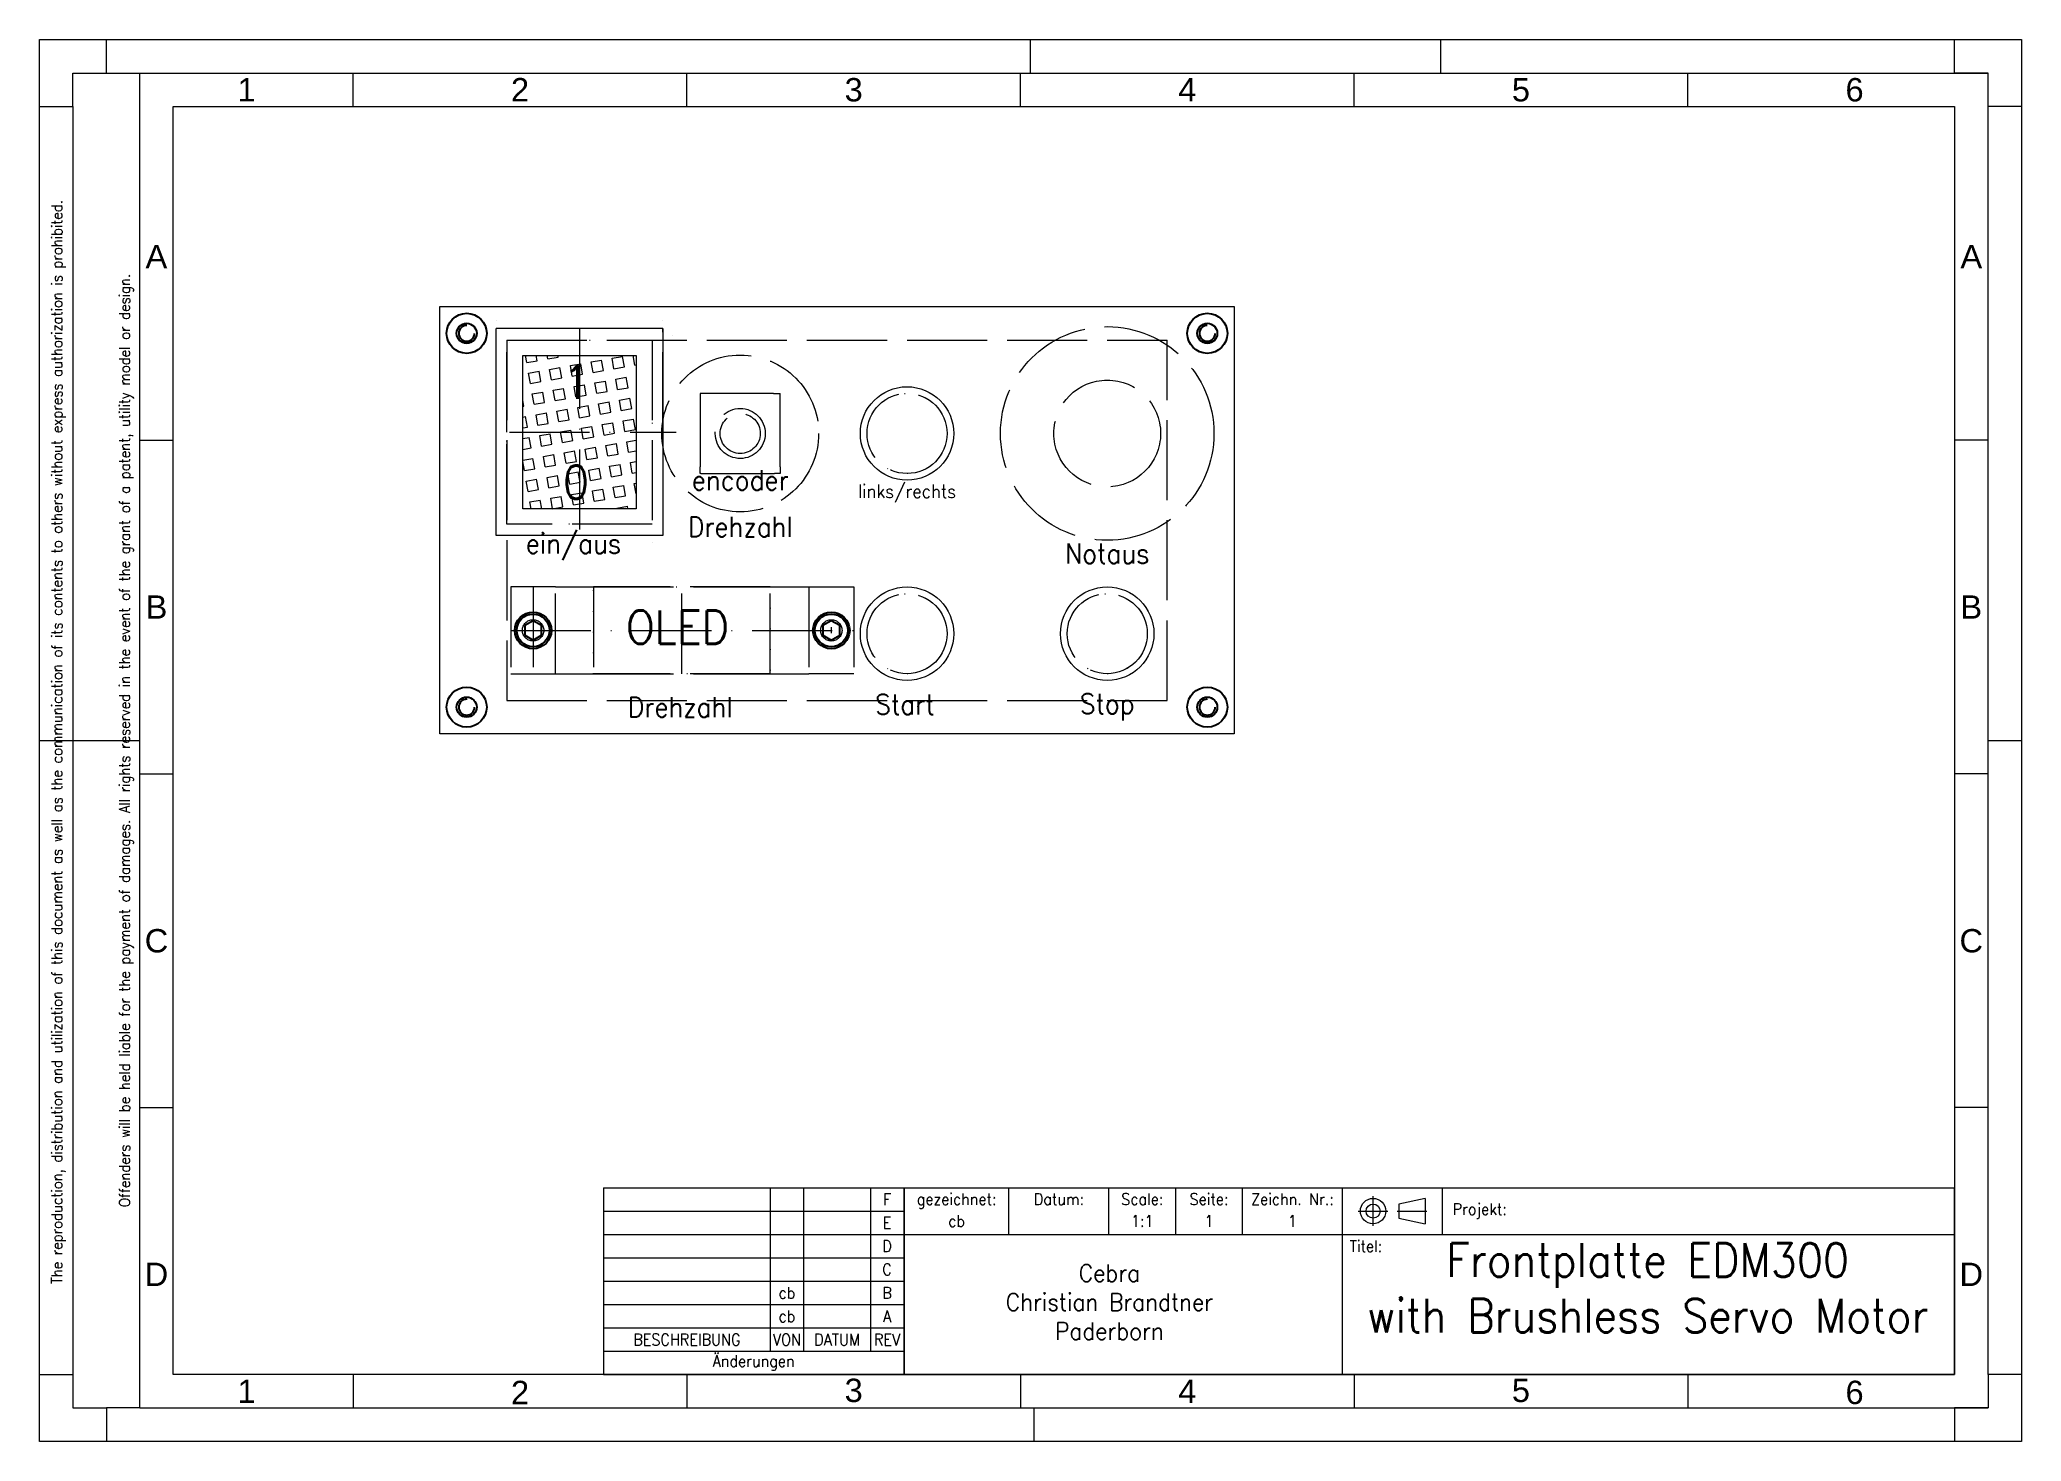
# Model space of a CAD drawing. Header units: millimetres. Extents: x 0 to 297, y -210 to 0.
import ezdxf
from ezdxf.enums import TextEntityAlignment as Align

# ---------------------------------------------------------------- set-up
doc = ezdxf.new("R2010")
doc.units = ezdxf.units.MM
for name, pattern in [('ACAD_ISO02W100', [15, 12, -3]), ('ACAD_ISO07W100', [3, 0, -3]), ('ACAD_ISO10W100', [18, 12, -3, 0, -3]), ('ACAD_ISO12W100', [21, 12, -3, 0, -3, 0, -3]), ('DASHDOT2', [12.7, 6.35, -3.175, 0, -3.175])]:
    doc.linetypes.add(name, pattern=pattern)
doc.layers.get('0').update_dxf_attribs({"lineweight": 9, "true_color": 0xffffff})
for name, color, linetype, lineweight, true_color in [('9.1 Drawing sheet', 178, 'Continuous', 9, 0x000000), ('Bohrung', 178, 'ACAD_ISO07W100', 13, 0x000000), ('Bohrung_M', 136, 'ACAD_ISO02W100', 13, 0x008080), ('Center', 1, 'ACAD_ISO10W100', 13, 0xff0000), ('Einschalter', 6, 'Continuous', 13, 0xff00ff), ('Hidden', 5, 'ACAD_ISO02W100', 5, 0x0000ff), ('intern', 178, 'ACAD_ISO12W100', 13, 0x000000), ('Schrauben', 178, 'Continuous', 13, 0x000000), ('wippe', 1, 'Continuous', 13, 0xff0000), ('Zeichnungsrahmen', 3, 'Continuous', 5, 0x00ff00)]:
    doc.layers.add(name, color=color, linetype=linetype, lineweight=lineweight, true_color=true_color)
doc.layers.add('NULL', color=4, linetype='Continuous', true_color=0x00ffff)
doc.styles.add('textstyle100', font='Standard')
doc.styles.add('textstyle102', font='Standard')
doc.styles.add('textstyle103', font='Standard')
doc.styles.add('textstyle104', font='Standard')
doc.styles.add('textstyle105', font='Standard')
doc.styles.add('textstyle106', font='Standard')
doc.styles.add('textstyle107', font='Standard')
doc.styles.add('textstyle108', font='Standard')
doc.styles.add('textstyle109', font='Standard')
doc.styles.add('textstyle11', font='Standard')
doc.styles.add('textstyle110', font='Standard')
doc.styles.add('textstyle111', font='Standard')
doc.styles.add('textstyle112', font='Standard')
doc.styles.add('textstyle113', font='Standard')
doc.styles.add('textstyle12', font='')
doc.styles.add('textstyle13', font='')
doc.styles.add('textstyle14', font='')
doc.styles.add('textstyle15', font='')
doc.styles.add('textstyle16', font='')
doc.styles.add('textstyle17', font='')
doc.styles.add('textstyle18', font='')
doc.styles.add('textstyle19', font='')
doc.styles.add('textstyle20', font='')
doc.styles.add('textstyle21', font='')
doc.styles.add('textstyle22', font='')
doc.styles.add('textstyle23', font='')
doc.styles.add('textstyle24', font='')
doc.styles.add('textstyle25', font='')
doc.styles.add('textstyle26', font='')
doc.styles.add('textstyle27', font='')
doc.styles.add('textstyle28', font='')
doc.styles.add('textstyle29', font='')
doc.styles.add('textstyle30', font='')
doc.styles.add('textstyle31', font='')
doc.styles.add('textstyle32', font='standard')
doc.styles.add('textstyle33', font='standard')
doc.styles.add('textstyle34', font='Standard')
doc.styles.add('textstyle35', font='Standard')
doc.styles.add('textstyle36', font='Standard')
doc.styles.add('textstyle37', font='Standard')
doc.styles.add('textstyle38', font='Standard')
doc.styles.add('textstyle39', font='Standard')
doc.styles.add('textstyle40', font='Standard')
doc.styles.add('textstyle41', font='Standard')
doc.styles.add('textstyle42', font='Standard')
doc.styles.add('textstyle43', font='Standard')
doc.styles.add('textstyle44', font='Standard')
doc.styles.add('textstyle45', font='Standard')
doc.styles.add('textstyle46', font='Standard')
doc.styles.add('textstyle47', font='Standard')
doc.styles.add('textstyle48', font='Standard')
doc.styles.add('textstyle49', font='Standard')
doc.styles.add('textstyle50', font='Standard')
doc.styles.add('textstyle51', font='Standard')
doc.styles.add('textstyle52', font='Standard')
doc.styles.add('textstyle53', font='Standard')
doc.styles.add('textstyle54', font='Standard')
doc.styles.add('textstyle55', font='Standard')
doc.styles.add('textstyle56', font='Standard')
doc.styles.add('textstyle57', font='Standard')
doc.styles.add('textstyle58', font='Standard')
doc.styles.add('textstyle59', font='Standard')
doc.styles.add('textstyle60', font='Standard')
doc.styles.add('textstyle61', font='Standard')
doc.styles.add('textstyle62', font='Standard')
doc.styles.add('textstyle63', font='Standard')
doc.styles.add('textstyle64', font='Standard')
doc.styles.add('textstyle65', font='Standard')
doc.styles.add('textstyle66', font='Standard')
doc.styles.add('textstyle67', font='Standard')
doc.styles.add('textstyle68', font='Standard')
doc.styles.add('textstyle69', font='Standard')
doc.styles.add('textstyle70', font='Standard')
doc.styles.add('textstyle71', font='Standard')
doc.styles.add('textstyle72', font='Standard')
doc.styles.add('textstyle73', font='Standard')
doc.styles.add('textstyle74', font='Standard')
doc.styles.add('textstyle75', font='Standard')
doc.styles.add('textstyle76', font='Standard')
doc.styles.add('textstyle77', font='Standard')
doc.styles.add('textstyle78', font='Standard')
doc.styles.add('textstyle80', font='Standard')
doc.styles.add('textstyle83', font='Standard')
doc.styles.add('textstyle97', font='Standard')
doc.styles.get('textstyle12').set_extended_font_data('Arial')
doc.styles.get('textstyle13').set_extended_font_data('Arial')
doc.styles.get('textstyle14').set_extended_font_data('Arial')
doc.styles.get('textstyle15').set_extended_font_data('Arial')
doc.styles.get('textstyle16').set_extended_font_data('Arial')
doc.styles.get('textstyle17').set_extended_font_data('Arial')
doc.styles.get('textstyle18').set_extended_font_data('Arial')
doc.styles.get('textstyle19').set_extended_font_data('Arial')
doc.styles.get('textstyle20').set_extended_font_data('Arial')
doc.styles.get('textstyle21').set_extended_font_data('Arial')
doc.styles.get('textstyle22').set_extended_font_data('Arial')
doc.styles.get('textstyle23').set_extended_font_data('Arial')
doc.styles.get('textstyle24').set_extended_font_data('Arial')
doc.styles.get('textstyle25').set_extended_font_data('Arial')
doc.styles.get('textstyle26').set_extended_font_data('Arial')
doc.styles.get('textstyle27').set_extended_font_data('Arial')
doc.styles.get('textstyle28').set_extended_font_data('Arial')
doc.styles.get('textstyle29').set_extended_font_data('Arial')
doc.styles.get('textstyle30').set_extended_font_data('Arial')
doc.styles.get('textstyle31').set_extended_font_data('Arial')

# ---------------------------------------------------------------- blocks, each defined once
blk = doc.blocks.new('DIN-A4-Zeichnungsrahmen')
at = {"layer": 'Zeichnungsrahmen'}
for p, q in [((0, 210), (297, 210)), ((0, 0), (0, 210)), ((148.5, 205), (148.5, 210)), ((210, 205), (210, 210)), ((297, 210), (297, 0)), ((10, 205), (292, 205)), ((15, 5), (15, 205)), ((47, 200), (47, 205)), ((97, 200), (97, 205)), ((147, 200), (147, 205)), ((197, 200), (197, 205)), ((247, 200), (247, 205)), ((292, 10), (292, 205)), ((5, 200), (5, 10)), ((15.02, 150), (20, 150)), ((291.98, 150), (287, 150)), ((0, 105), (15, 105)), ((292, 105), (297, 105)), ((15.02, 100), (20, 100)), ((291.98, 100), (287, 100)), ((15.02, 50), (20, 50)), ((291.98, 50), (287, 50)), ((47, 10), (47, 5)), ((97, 10), (97, 5)), ((147, 10), (147, 5)), ((197, 10), (197, 5)), ((247, 10), (247, 5)), ((15, 5), (10, 5)), ((15, 5), (292, 5)), ((149, 5), (149, 0)), ((297, 0), (0, 0))]:
    blk.add_line(p, q, dxfattribs=at)
at = {"layer": 'Zeichnungsrahmen', "color": 7, "true_color": 0xffffff}
for p, q in [((297, 205), (297, 190)), ((20, 10), (20, 200)), ((20, 200), (287, 200)), ((287, 200), (287, 10)), ((287, 10), (20, 10))]:
    blk.add_line(p, q, dxfattribs=at)
at = {"layer": 'Zeichnungsrahmen'}
for points in [[(0, 200), (5, 200), (5, 205), (10, 205), (10, 210)], [(297, 200), (292, 200), (292, 205), (287, 205), (287, 210)], [(0, 10), (5, 10), (5, 5), (10, 5), (10, 0)], [(297, 10), (292, 10), (292, 5), (287, 5), (287, 0)]]:
    blk.add_lwpolyline(points, dxfattribs=at)
for s, style, p in [('1', 'textstyle14', (31, 202.5)), ('2', 'textstyle15', (72, 202.5)), ('3', 'textstyle16', (122, 202.5)), ('4', 'textstyle17', (172, 202.5)), ('5', 'textstyle13', (222, 202.5)), ('6', 'textstyle12', (272, 202.5)), ('A', 'textstyle18', (17.5, 177.5)), ('A', 'textstyle22', (289.5, 177.5)), ('B', 'textstyle19', (17.51, 125)), ('B', 'textstyle23', (289.49, 125)), ('C', 'textstyle20', (17.51, 75)), ('C', 'textstyle24', (289.49, 75)), ('D', 'textstyle21', (17.51, 25.02)), ('D', 'textstyle25', (289.49, 25.02)), ('1', 'textstyle28', (31, 7.5)), ('2', 'textstyle29', (72, 7.32)), ('3', 'textstyle30', (122, 7.64)), ('4', 'textstyle31', (172, 7.5)), ('5', 'textstyle27', (222, 7.64)), ('6', 'textstyle26', (272, 7.34))]:
    blk.add_text(s, height=3.5, dxfattribs=dict(at, style=style)).set_placement(p, align=Align.MIDDLE_CENTER)
at = {"layer": 'Zeichnungsrahmen', "char_height": 1.6, "width": 490.6779, "attachment_point": 5, "rotation": 90}
for s, insert, style in [('The reproduction, distribution and utilization of this document as well as the communication of its contents to others without express authorization is prohibited. ', (2.85, 104.79), 'textstyle32'), ('Offenders will be held liable for the payment of damages. All rights reserved in the event of the grant of a patent, utility model or design.', (13, 105), 'textstyle33')]:
    blk.add_mtext(s, dxfattribs=dict(at, insert=insert, style=style))
blk = doc.blocks.new('Logo')
at = {"layer": '9.1 Drawing sheet', "linetype": 'Continuous', "lineweight": 9, "insert": (-112.68, 10.5), "char_height": 2.6073, "width": 144.8522, "attachment_point": 2, "style": 'textstyle11'}
blk.add_mtext('Cebra\\PChristian Brandtner\\PPaderborn', dxfattribs=at)
blk = doc.blocks.new('Title block')
at = {"layer": '9.1 Drawing sheet'}
for p, q in [((-157.41, 28), (0, 28)), ((-157.41, 28), (-157.41, 0)), ((-141.74, 21), (-141.74, 28)), ((-126.74, 21), (-126.74, 28)), ((-116.74, 21), (-116.74, 28)), ((-106.74, 21), (-106.74, 28)), ((-91.74, 21), (-91.74, 28)), ((-76.74, 21), (-76.74, 28)), ((0, 0), (0, 28)), ((-157.41, 21), (0, 21)), ((-91.74, 0), (-91.74, 21)), ((-157.41, 0), (0, 0))]:
    blk.add_line(p, q, dxfattribs=at)
at = {"layer": '9.1 Drawing sheet', "color": 9, "linetype": 'DASHDOT2', "lineweight": 5, "true_color": 0xc0c0c0}
for p, q in [((-89.39, 24.5), (-84.94, 24.5)), ((-87.16, 22.28), (-87.16, 26.72)), ((-83.54, 24.5), (-79.09, 24.5))]:
    blk.add_line(p, q, dxfattribs=at)
at = {"layer": '9.1 Drawing sheet', "color": 9, "linetype": 'Continuous', "lineweight": 9, "true_color": 0xc0c0c0}
for p, q in [((-79.35, 26.4), (-83.28, 25.55)), ((-83.28, 25.55), (-83.28, 23.45)), ((-79.35, 26.4), (-79.35, 22.6)), ((-83.28, 23.45), (-79.35, 22.6))]:
    blk.add_line(p, q, dxfattribs=at)
for radius in [1.9, 1.05]:
    blk.add_circle((-87.16, 24.5), radius, dxfattribs=at)
at = {"layer": '9.1 Drawing sheet', "linetype": 'Continuous', "lineweight": 25}
blk.add_blockref('Logo', (-13.98, 6.01), dxfattribs=at)
at = {"layer": '9.1 Drawing sheet', "linetype": 'Continuous', "lineweight": 9, "width": 96.5681}
for s, insert, char_height, attachment_point, style in [('gezeichnet:', (-149.57, 27.15), 1.7382, 2, 'textstyle64'), ('Datum:', (-134.24, 27.15), 1.738, 2, 'textstyle65'), ('Scale:', (-121.74, 27.15), 1.738, 2, 'textstyle66'), ('Seite:', (-111.74, 27.15), 1.738, 2, 'textstyle67'), ('Zeichn. Nr.:', (-99.24, 27.15), 1.7382, 2, 'textstyle63'), ('Projekt:', (-75.25, 24.5), 1.738, 4, 'textstyle75'), ('Titel:', (-88.23, 20.11), 1.738, 2, 'textstyle76')]:
    blk.add_mtext(s, dxfattribs=dict(at, insert=insert, char_height=char_height, attachment_point=attachment_point, style=style))
at = {"layer": '9.1 Drawing sheet', "linetype": 'Continuous', "lineweight": 0}
for tag, height, style, p in [('5. Designed', 1.74, 'textstyle74', (-149.57, 23)), ('4. Drawing Date', 1.74, 'textstyle73', (-134.24, 23)), ('6. Scale', 1.74, 'textstyle72', (-121.74, 23)), ('7. Sheet', 1.74, 'textstyle71', (-111.74, 23)), ('3. Drawing No.', 1.74, 'textstyle70', (-99.24, 23)), ('2. Title', 2.54, 'textstyle68', (-45.87, 10.5))]:
    blk.add_attdef(tag, text='', height=height, dxfattribs=dict(at, style=style)).set_placement(p, align=Align.MIDDLE_CENTER)
at = {"layer": '9.1 Drawing sheet', "linetype": 'Continuous', "lineweight": 0, "style": 'textstyle69'}
blk.add_attdef('1. Customer/Project', text='', height=1.74, dxfattribs=at).set_placement((-49.84, 24.79), align=Align.MIDDLE_LEFT)
blk = doc.blocks.new('Revision block')
at = {"layer": '9.1 Drawing sheet'}
for p, q in [((-45, 28), (0, 28)), ((-45, 28), (-45, 0)), ((-20, 28), (-20, 3.5)), ((-15, 28), (-15, 3.5)), ((-5, 28), (-5, 3.5)), ((0, 28), (0, 0)), ((-45, 24.5), (0, 24.5)), ((-45, 21), (0, 21)), ((-45, 17.5), (0, 17.5)), ((-45, 14), (0, 14)), ((-45, 10.5), (0, 10.5)), ((-45, 7), (0, 7)), ((-45, 3.5), (0, 3.5)), ((-45, 0), (0, 0))]:
    blk.add_line(p, q, dxfattribs=at)
at = {"layer": '9.1 Drawing sheet', "linetype": 'Continuous', "lineweight": 0, "width": 96.5681, "attachment_point": 5}
for s, insert, char_height, style in [('F', (-2.5, 26.25), 1.74, 'textstyle41'), ('E', (-2.5, 22.75), 1.74, 'textstyle40'), ('D', (-2.5, 19.25), 1.74, 'textstyle39'), ('C', (-2.5, 15.75), 1.74, 'textstyle38'), ('B', (-2.5, 12.25), 1.74, 'textstyle37'), ('A', (-2.5, 8.75), 1.74, 'textstyle36'), ('BESCHREIBUNG', (-32.5, 5.25), 1.7382, 'textstyle54'), ('VON', (-17.5, 5.25), 1.738, 'textstyle56'), ('DATUM', (-10, 5.25), 1.738, 'textstyle58'), ('REV', (-2.5, 5.25), 1.738, 'textstyle60'), ('Änderungen', (-22.5, 1.75), 1.738, 'textstyle52')]:
    blk.add_mtext(s, dxfattribs=dict(at, insert=insert, char_height=char_height, style=style))
at = {"layer": '9.1 Drawing sheet', "linetype": 'Continuous', "lineweight": 0}
for tag, style, p in [('9.7 Rev."F" Discript.', 'textstyle62', (-43.35, 26.25)), ('9.4 Rev."E" Discript.', 'textstyle57', (-43.35, 22.75)), ('9.1 Rev."D" Discript.', 'textstyle51', (-43.35, 19.25)), ('7. Rev."C" Discript.', 'textstyle48', (-43.35, 15.75)), ('4. Rev."B" Discript.', 'textstyle45', (-43.35, 12.25)), ('1. Rev."A" Discript.', 'textstyle42', (-43.35, 8.75))]:
    blk.add_attdef(tag, text='', height=1.74, dxfattribs=dict(at, style=style)).set_placement(p, align=Align.MIDDLE_LEFT)
for tag, style, p in [('9.8 Rev."F" by', 'textstyle34', (-17.5, 26.25)), ('9.9 Rev."F" Date', 'textstyle35', (-10, 26.25)), ('9.5 Rev."E" by', 'textstyle59', (-17.5, 22.75)), ('9.6 Rev."E" Date', 'textstyle61', (-10, 22.75)), ('9.2 Rev."D" by', 'textstyle53', (-17.5, 19.25)), ('9.3 Rev."D" Date', 'textstyle55', (-10, 19.25)), ('8. Rev."C" by', 'textstyle49', (-17.5, 15.75)), ('9. Rev."C" Date', 'textstyle50', (-10, 15.75)), ('5. Rev."B" by', 'textstyle46', (-17.5, 12.25)), ('6. Rev."B" Date', 'textstyle47', (-10, 12.25)), ('2. Rev."A" by', 'textstyle43', (-17.5, 8.75)), ('3. Rev."A" Date', 'textstyle44', (-10, 8.75))]:
    blk.add_attdef(tag, text='', height=1.74, dxfattribs=dict(at, style=style)).set_placement(p, align=Align.MIDDLE_CENTER)
blk = doc.blocks.new('EINAUS_SW')
at = {"layer": 'wippe'}
h = blk.add_hatch(dxfattribs=at)
h.set_pattern_fill('SQUARE', color=256, scale=0.5, angle=10, style=0)
h.paths.add_polyline_path([(2.4, 2.3), (2.4, 25.3), (19.4, 25.3), (19.4, 2.3)], flags=0)
for p, q in [((23.4, 29.3), (-1.6, 29.3)), ((-1.6, -1.7), (-1.6, 29.3)), ((23.4, 29.3), (23.4, -1.7)), ((23.4, -1.7), (-1.6, -1.7))]:
    blk.add_line(p, q)
at = {"layer": 'Bohrung_M'}
for p, q in [((0, 13.8), (0, 27.6)), ((0, 27.6), (21.8, 27.6)), ((21.8, 27.6), (21.8, 0)), ((0, 0), (0, 13.8)), ((21.8, 0), (0, 0))]:
    blk.add_line(p, q, dxfattribs=at)
at = {"layer": 'Center'}
for p, q in [((10.9, 29.3), (10.9, -1.7)), ((0.4, 13.8), (25.4, 13.8)), ((10.9, 2.3), (10.9, 2.3))]:
    blk.add_line(p, q, dxfattribs=at)
at = {"layer": 'Einschalter'}
for p, q in [((0.4, 27.3), (0.4, 27.3)), ((24.9, 28.3), (24.9, 28.3))]:
    blk.add_line(p, q, dxfattribs=at)
at = {"layer": 'Hidden'}
for p, q in [((-1.6, 30.5), (-1.6, 30.5)), ((23.4, 30.5), (23.4, 30.5)), ((23.4, 13.8), (23.4, 29.3)), ((23.4, 29.3), (23.4, 29.3)), ((23.4, 13.8), (23.4, -1.7)), ((21.8, -2.7), (21.8, -2.7))]:
    blk.add_line(p, q, dxfattribs=at)
at = {"layer": 'wippe'}
for p, q in [((2.4, 25.3), (19.4, 25.3)), ((2.4, 2.3), (2.4, 25.3)), ((19.4, 25.3), (19.4, 2.3)), ((19.4, 2.3), (2.4, 2.3))]:
    blk.add_line(p, q, dxfattribs=at)
at = {"layer": 'Einschalter', "char_height": 5, "attachment_point": 5}
for s, insert, style in [('\\c0;1', (10.4, 21.3), 'textstyle103'), ('\\c0;0', (10.4, 6.3), 'textstyle104')]:
    blk.add_mtext(s, dxfattribs=dict(at, insert=insert, style=style))
blk = doc.blocks.new('TASTE14')
at = {"layer": '9.1 Drawing sheet'}
blk.add_circle((0, 0), 7, dxfattribs=at)
at = {"layer": 'Bohrung_M'}
blk.add_circle((0, 0), 6, dxfattribs=at)
blk = doc.blocks.new('Din912Kopf')
at = {"layer": 'NULL', "color": 4, "linetype": 'Continuous', "true_color": 0x00ffff}
for p, q in [((-1.25, 2.165064), (-2.5, 1.443376)), ((-2.5, 1.443376), (-2.5, 0)), ((-2.5, 0), (-1.25, -0.721688)), ((0, 1.443376), (-1.25, 2.165064)), ((-1.25, -0.721688), (0, 0)), ((0, 0), (0, 1.443376))]:
    blk.add_line(p, q, dxfattribs=at)
blk.add_circle((-1.25, 0.721688), 2.75, dxfattribs=at)
at = {"layer": 'NULL', "color": 2, "linetype": 'Continuous', "true_color": 0xffff00}
blk.add_circle((-1.25, 0.721688), 2.45, dxfattribs=at)
blk = doc.blocks.new('M3_DIN912_t')
blk.add_blockref('Din912Kopf', (1.25, -0.721688))
blk = doc.blocks.new('OLEDDisplay')
for p, q in [((12.4, 0), (12.4, 13)), ((12.4, 13), (38.9, 13)), ((38.9, 13), (38.9, 0)), ((38.9, 0), (12.4, 0))]:
    blk.add_line(p, q)
at = {"layer": 'Bohrung_M'}
for p, q in [((12.4, 13), (12.4, 0)), ((38.9, 13), (12.4, 13)), ((38.9, 0), (38.9, 13)), ((12.4, 0), (38.9, 0))]:
    blk.add_line(p, q, dxfattribs=at)
for centre in [(3.35, 6.5), (48.05, 6.5)]:
    blk.add_circle(centre, 1.6, dxfattribs=at)
at = {"layer": 'Center'}
for p, q in [((3.35, 13), (3.35, 0)), ((25.65, 0), (25.65, 13)), ((0, 6.5), (51.4, 6.5)), ((48.05, 7), (48.05, 6.09))]:
    blk.add_line(p, q, dxfattribs=at)
at = {"layer": 'Hidden'}
for p, q in [((12.4, 13), (12.4, 0)), ((12.4, 13), (38.9, 13)), ((38.9, 0), (38.9, 13)), ((38.9, 0), (12.4, 0))]:
    blk.add_line(p, q, dxfattribs=at)
at = {"layer": 'intern'}
for p, q in [((6.7, 13), (0, 13)), ((0, 13), (0, 0)), ((6.7, 0), (6.7, 13)), ((6.7, 13), (12.4, 13)), ((38.9, 13), (12.4, 13)), ((38.9, 13), (44.7, 13)), ((44.7, 13), (44.7, 0)), ((44.7, 13), (51.4, 13)), ((51.4, 13), (51.4, 0)), ((0, 0), (6.7, 0)), ((6.7, 0), (12.4, 0)), ((12.4, 0), (38.9, 0)), ((38.9, 0), (44.7, 0)), ((51.4, 0), (44.7, 0))]:
    blk.add_line(p, q, dxfattribs=at)
at = {"layer": 'Schrauben'}
for p in [(3.35, 6.5), (48.05, 6.5)]:
    blk.add_blockref('M3_DIN912_t', p, dxfattribs=at)
at = {"layer": 'Bohrung', "insert": (25, 7), "char_height": 5, "attachment_point": 5, "style": 'textstyle105'}
blk.add_mtext('\\c0;OLED', dxfattribs=at)
blk = doc.blocks.new('encoder')
for p, q in [((0, 6), (-6, 6)), ((-6, 6), (-6, -5)), ((5, 6), (0, 6)), ((0, 6), (0, 6)), ((5, 6), (6, 6)), ((6, -5), (6, 6)), ((6, 6), (6, 6)), ((-6, -6), (-6, -5)), ((-6, -5), (-6, -5)), ((6, -5), (6, -6)), ((-5.89, -6), (-6, -6)), ((-5.89, -6), (5.11, -6)), ((-5.89, -6), (-5.89, -6)), ((6, -6), (5.11, -6)), ((5.11, -6), (5.11, -6))]:
    blk.add_line(p, q)
for radius in [11.75, 3]:
    blk.add_circle((0, 0), radius)
at = {"layer": 'Bohrung_M'}
blk.add_circle((0, 0), 3.75, dxfattribs=at)
at = {"insert": (0, -7), "char_height": 3, "attachment_point": 5, "style": 'textstyle106'}
blk.add_mtext('\\c0;encoder', dxfattribs=at)
blk = doc.blocks.new('Notaus')
for radius in [16, 8]:
    blk.add_circle((0, 0), radius)
at = {"layer": 'Bohrung_M'}
blk.add_circle((0, 0), 8, dxfattribs=at)
blk = doc.blocks.new('M3_DIN7991_w')
at = {"layer": 'NULL', "color": 4, "linetype": 'Continuous', "true_color": 0x00ffff}
for radius in [3, 1.5]:
    blk.add_circle((0, 0), radius, dxfattribs=at)
at = {"layer": 'NULL', "color": 2, "linetype": 'Continuous', "true_color": 0xffff00}
blk.add_arc((0, 0), 1.19, 90, 0, dxfattribs=at)

msp = doc.modelspace()

# ---------------------------------------------------------------- linework, layer by layer
for p, q in [((60, -40), (179, -40)), ((60, -104), (60, -40)), ((179, -40), (179, -104)), ((179, -104), (60, -104))]:
    msp.add_line(p, q)
at = {"layer": 'Bohrung'}
for p, q in [((70, -45), (91.8, -45)), ((70, -72.6), (70, -45)), ((91.8, -45), (91.8, -72.6)), ((91.8, -72.6), (70, -72.6)), ((83, -82), (109.5, -82)), ((83, -95), (83, -82)), ((109.5, -82), (109.5, -95)), ((109.5, -95), (83, -95))]:
    msp.add_line(p, q, dxfattribs=at)
for centre, radius in [((64, -44), 1.5), ((175, -44), 1.5), ((130, -59), 6), ((130, -89), 6), ((160, -89), 6), ((64, -100), 1.5), ((175, -100), 1.5)]:
    msp.add_circle(centre, radius, dxfattribs=at)
at = {"layer": 'Hidden'}
for p, q in [((70, -45), (169, -45)), ((70, -45), (70, -99)), ((169, -99), (169, -45)), ((70, -99), (169, -99))]:
    msp.add_line(p, q, dxfattribs=at)

# ---------------------------------------------------------------- block references
for name, p in [('DIN-A4-Zeichnungsrahmen', (0, -210)), ('EINAUS_SW', (70, -72.6))]:
    msp.add_blockref(name, p)
ref = msp.add_blockref('Revision block', (129.5, -200))
ref.add_attrib('2. Rev."A" by', 'cb', dxfattribs={"height": 1.738, "style": 'textstyle97'}).set_placement((112, -191.25), align=Align.MIDDLE_CENTER)
ref.add_attrib('5. Rev."B" by', 'cb', dxfattribs={"height": 1.738, "style": 'textstyle100'}).set_placement((112, -187.75), align=Align.MIDDLE_CENTER)
ref = msp.add_blockref('Title block', (287, -200))
ref.add_attrib('7. Sheet', '1', dxfattribs={"height": 1.74, "style": 'textstyle77'}).set_placement((175.26, -177), align=Align.MIDDLE_CENTER)
ref.add_attrib('6. Scale', '1:1', dxfattribs={"height": 1.738, "style": 'textstyle78'}).set_placement((165.26, -177), align=Align.MIDDLE_CENTER)
ref.add_attrib('5. Designed', 'cb', dxfattribs={"height": 1.738, "style": 'textstyle80'}).set_placement((137.43, -177), align=Align.MIDDLE_CENTER)
ref.add_attrib('3. Drawing No.', '1', dxfattribs={"height": 1.74, "style": 'textstyle83'}).set_placement((187.76, -177), align=Align.MIDDLE_CENTER)
at = {"layer": 'Bohrung'}
for name, p in [('TASTE14', (130, -59)), ('OLEDDisplay', (70.6, -95))]:
    msp.add_blockref(name, p, dxfattribs=at)
at = {"layer": 'Bohrung_M'}
for name, p in [('Notaus', (160, -59)), ('encoder', (105, -59))]:
    msp.add_blockref(name, p, dxfattribs=at)
at = {"layer": 'Center'}
for p in [(130, -89), (160, -89)]:
    msp.add_blockref('TASTE14', p, dxfattribs=at)
at = {"layer": 'Schrauben'}
for p in [(64, -44), (175, -44), (64, -100), (175, -100)]:
    msp.add_blockref('M3_DIN7991_w', p, dxfattribs=at)

# ---------------------------------------------------------------- texts
at = {"attachment_point": 5}
for s, insert, char_height, style in [('\\c0;links/rechts', (130, -68), 2, 'textstyle107'), ('\\c0;ein/aus', (80, -76), 3, 'textstyle113'), ('\\c0;Drehzahl', (105, -73), 3, 'textstyle111'), ('\\c0;Notaus', (160, -77), 3, 'textstyle110'), ('\\c0;Stop', (160, -100), 3, 'textstyle109'), ('\\c0;Drehzahl', (96, -100), 3, 'textstyle112'), ('\\c0;Start', (129.68, -99.6), 3, 'textstyle108')]:
    msp.add_mtext(s, dxfattribs=dict(at, insert=insert, char_height=char_height, style=style))
at = {"layer": 'Bohrung', "insert": (241, -187), "char_height": 5, "attachment_point": 5, "style": 'textstyle102'}
msp.add_mtext('\\FStandard|c0;\\c0;Frontplatte EDM300\\Pwith Brushless Servo Motor', dxfattribs=at)

doc.saveas('drawing.dxf')
